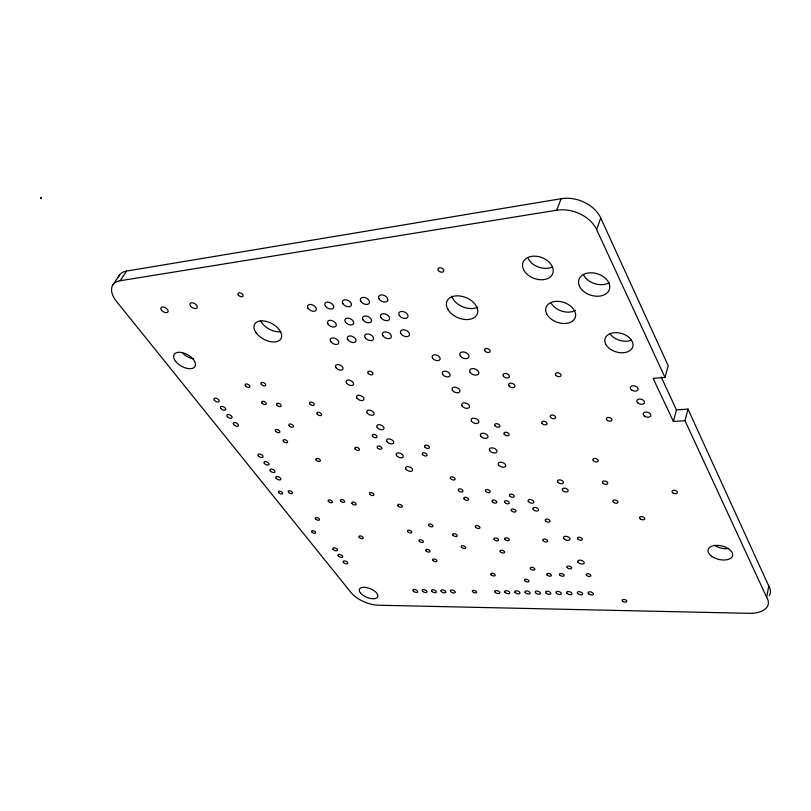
<?xml version="1.0" encoding="UTF-8"?>
<svg xmlns="http://www.w3.org/2000/svg" width="811" height="811" viewBox="0 0 811 811"><rect width="100%" height="100%" fill="white"/><g stroke="black" fill="none" stroke-linecap="round" stroke-linejoin="round"><path stroke-width="1.22" d="M40.753 197.783L41.331 198.066L40.651 197.712M766.659 597.281L685.001 420.727L673.404 421.436L653.119 378.382L664.979 377.429L668.213 365.771L600.748 217.977A30.889 22.678 19.3 0 0 561.161 198.705L126.607 271.056L120.14 280.738A25.638 14.152 32 0 0 116.602 301.56L350.757 592.212A21.552 10.127 22.4 0 0 377.825 605.209L751.006 613.369A27.422 14.253 13.3 0 0 766.659 597.281L768.747 586.029L687.992 409.109L676.455 409.869L661.168 376.983M685.001 420.727L687.992 409.109M673.404 421.436L676.455 409.869M664.979 377.429L596.622 229.614L600.748 217.977M120.14 280.738L556.691 210.221L561.161 198.705M113.064 284.641L119.531 275M40.976 198.107L40.601 197.742M280.738 331.77A14.933 8.86 28.7 0 1 260.534 320.649M477.791 307.176A16.301 10.867 23.2 0 1 462.605 306.751A16.301 10.867 23.2 0 1 451.646 296.147M609.162 282.694A15.906 11.242 17.4 0 1 583.616 274.929M556.691 210.221A31.142 22.617 19.4 0 1 596.622 229.614M768.747 586.029A27.25 14.345 13.1 0 1 769.274 595.568M118.315 277.534A25.465 14.233 32.2 0 1 118.629 276.642M119.035 275.791A25.465 14.233 32.2 0 1 126.607 271.056M552.534 266.88A15.754 11.151 20.4 0 1 528.225 258.658M575.557 310.339A15.328 10.492 18.9 0 1 550.973 302.777M728.592 548.581A12.53 6.924 13.3 0 1 714.359 545.195M631.08 340.255A14.314 9.651 16.1 0 1 609.963 333.574M193.586 358.888A11.962 6.559 29.8 0 1 182.201 352.704M407.69 531.59A2.332 1.206 22 0 0 411.512 532.776A2.332 1.206 22 0 0 409.748 530.323A2.332 1.206 22 0 0 407.69 531.59M288.503 492.297A2.311 1.176 25.2 0 0 292.224 493.453A2.311 1.176 25.2 0 0 290.247 490.949A2.311 1.176 25.2 0 0 288.503 492.297M447.865 309.315A16.423 10.827 23.1 0 0 474.942 317.081A16.423 10.827 23.1 0 0 463.446 296.714A16.423 10.827 23.1 0 0 447.865 309.315M308.109 308.352A4.805 2.95 28.1 0 0 315.834 310.572A4.805 2.95 28.1 0 0 311.85 304.662A4.805 2.95 28.1 0 0 308.109 308.352M398.029 505.821A2.392 1.267 22.5 0 0 401.942 507.027A2.392 1.267 22.5 0 0 400.117 504.452A2.392 1.267 22.5 0 0 398.029 505.821M500.275 551.652A2.392 1.247 19.6 0 0 504.219 552.879A2.392 1.247 19.6 0 0 502.607 550.416A2.392 1.247 19.6 0 0 500.275 551.652M256.124 332.743A15.034 8.809 28.6 0 0 280.099 339.839A15.034 8.809 28.6 0 0 267.235 321.673A15.034 8.809 28.6 0 0 256.124 332.743M428.725 525.457A2.372 1.247 21.6 0 0 432.628 526.653A2.372 1.247 21.6 0 0 430.874 524.149A2.372 1.247 21.6 0 0 428.725 525.457M425.907 550.74A2.301 1.176 21.4 0 0 429.688 551.926A2.301 1.176 21.4 0 0 427.985 549.534A2.301 1.176 21.4 0 0 425.907 550.74M523.653 269.769A15.875 11.121 20.5 0 0 550.04 277.139A15.875 11.121 20.5 0 0 539.944 256.945A15.875 11.121 20.5 0 0 523.653 269.769M278.7 492.652A2.301 1.156 25.4 0 0 282.39 493.798A2.301 1.156 25.4 0 0 280.413 491.314A2.301 1.156 25.4 0 0 278.7 492.652M432.821 560.36A2.291 1.156 21.2 0 0 436.582 561.536A2.291 1.156 21.2 0 0 434.899 559.184A2.291 1.156 21.2 0 0 432.821 560.36M579.47 286.232A16.027 11.212 17.6 0 0 606.192 293.704A16.027 11.212 17.6 0 0 596.784 273.611A16.027 11.212 17.6 0 0 579.47 286.232M315.57 518.949A2.271 1.135 24.2 0 0 319.24 520.094A2.271 1.135 24.2 0 0 317.354 517.682A2.271 1.135 24.2 0 0 315.57 518.949M530.445 568.683A2.392 1.237 18.7 0 0 534.398 569.91A2.392 1.237 18.7 0 0 532.847 567.487A2.392 1.237 18.7 0 0 530.445 568.683M546.715 313.918A15.45 10.462 18.9 0 0 572.404 321.197A15.45 10.462 18.9 0 0 562.885 302.158A15.45 10.462 18.9 0 0 546.715 313.918M545.479 520.672A2.534 1.389 18.4 0 0 549.665 521.949A2.534 1.389 18.4 0 0 548.054 519.273A2.534 1.389 18.4 0 0 545.479 520.672M289.223 425.765A2.494 1.358 26.2 0 0 293.227 426.981A2.494 1.358 26.2 0 0 291.108 424.143A2.494 1.358 26.2 0 0 289.223 425.765M441.133 591.32A2.585 1.257 20.8 0 0 445.381 592.659A2.585 1.257 20.8 0 0 443.495 590.073A2.585 1.257 20.8 0 0 441.133 591.32M369.725 494.122A2.392 1.267 23.3 0 0 373.628 495.318A2.392 1.267 23.3 0 0 371.742 492.723A2.392 1.267 23.3 0 0 369.725 494.122M504.675 502.344A2.524 1.399 19.7 0 0 508.852 503.611A2.524 1.399 19.7 0 0 507.149 500.894A2.524 1.399 19.7 0 0 504.675 502.344M622.96 601.397A2.433 1.237 16.4 0 0 626.812 601.468A2.433 1.237 16.4 0 0 623.689 599.38A2.433 1.237 16.4 0 0 622.96 601.397M461.439 547.141A2.362 1.216 20.6 0 0 465.321 548.348A2.362 1.216 20.6 0 0 463.649 545.904A2.362 1.216 20.6 0 0 461.439 547.141M377.409 447.733A2.524 1.409 23.7 0 0 381.535 448.98A2.524 1.409 23.7 0 0 379.558 446.141A2.524 1.409 23.7 0 0 377.409 447.733M452.933 535.169A2.382 1.247 20.9 0 0 456.846 536.375A2.382 1.247 20.9 0 0 455.143 533.881A2.382 1.247 20.9 0 0 452.933 535.169M405.905 469.093A3.751 2.068 22.6 0 0 412.049 470.958A3.751 2.068 22.6 0 0 409.21 466.822A3.751 2.068 22.6 0 0 405.905 469.093M485.576 491.162A2.534 1.409 20.3 0 0 489.753 492.429A2.534 1.409 20.3 0 0 488.009 489.682A2.534 1.409 20.3 0 0 485.576 491.162M555.586 374.935A2.93 1.865 18.6 0 0 560.442 376.324A2.93 1.865 18.6 0 0 558.607 372.878A2.93 1.865 18.6 0 0 555.586 374.935M335.967 367.657A4.045 2.392 26 0 0 342.526 369.573A4.045 2.392 26 0 0 339.241 364.778A4.045 2.392 26 0 0 335.967 367.657M672.907 492.906A2.788 1.622 14.5 0 0 677.398 492.774A2.788 1.622 14.5 0 0 673.89 490.27A2.788 1.622 14.5 0 0 672.907 492.906M283.414 441.356A2.443 1.308 26 0 0 287.337 442.553A2.443 1.308 26 0 0 285.249 439.805A2.443 1.308 26 0 0 283.414 441.356M214.388 400.269A2.909 1.551 28.2 0 0 218.99 401.658A2.909 1.551 28.2 0 0 216.355 398.313A2.909 1.551 28.2 0 0 214.388 400.269M317.192 414.086A2.555 1.429 25.7 0 0 321.308 415.313A2.555 1.429 25.7 0 0 319.199 412.393A2.555 1.429 25.7 0 0 317.192 414.086M543.056 540.521A2.474 1.328 18.4 0 0 547.161 541.778A2.474 1.328 18.4 0 0 545.58 539.214A2.474 1.328 18.4 0 0 543.056 540.521M276.166 478.318A2.727 1.389 25.6 0 0 280.545 479.666A2.727 1.389 25.6 0 0 278.203 476.686A2.727 1.389 25.6 0 0 276.166 478.318M372.573 436.196A2.545 1.429 24 0 0 376.73 437.443A2.545 1.429 24 0 0 374.733 434.564A2.545 1.429 24 0 0 372.573 436.196M475.53 527.059A2.423 1.287 20.3 0 0 479.534 528.285A2.423 1.287 20.3 0 0 477.841 525.731A2.423 1.287 20.3 0 0 475.53 527.059M270.306 470.907A2.747 1.409 25.8 0 0 274.706 472.266A2.747 1.409 25.8 0 0 272.324 469.255A2.747 1.409 25.8 0 0 270.306 470.907M640.406 519.02A2.676 1.5 15.6 0 0 644.674 518.939A2.676 1.5 15.6 0 0 641.258 516.556A2.676 1.5 15.6 0 0 640.406 519.02M602.614 482.748A2.707 1.571 16.7 0 0 607.115 484.086A2.707 1.571 16.7 0 0 605.523 481.156A2.707 1.571 16.7 0 0 602.614 482.748M264.366 463.426A2.757 1.419 26.1 0 0 268.796 464.784A2.757 1.419 26.1 0 0 266.383 461.743A2.757 1.419 26.1 0 0 264.366 463.426M311.85 532.016A2.23 1.095 24.2 0 0 315.449 533.141A2.23 1.095 24.2 0 0 313.593 530.81A2.23 1.095 24.2 0 0 311.85 532.016M613.745 502.496A2.676 1.521 16.4 0 0 617.982 502.384A2.676 1.521 16.4 0 0 614.525 499.981A2.676 1.521 16.4 0 0 613.745 502.496M258.364 455.853A2.778 1.44 26.3 0 0 262.815 457.211A2.778 1.44 26.3 0 0 260.382 454.14A2.778 1.44 26.3 0 0 258.364 455.853M472.539 591.584A2.251 1.115 20.1 0 0 476.26 592.76A2.251 1.115 20.1 0 0 474.678 590.509A2.251 1.115 20.1 0 0 472.539 591.584M462.057 405.865A4.096 2.463 21.7 0 0 468.809 407.852A4.096 2.463 21.7 0 0 465.909 403.108A4.096 2.463 21.7 0 0 462.057 405.865M431.746 591.178A2.575 1.247 21.1 0 0 435.963 592.517A2.575 1.247 21.1 0 0 434.078 589.942A2.575 1.247 21.1 0 0 431.746 591.178M504.168 434.149A2.707 1.612 20.1 0 0 508.649 435.466A2.707 1.612 20.1 0 0 506.824 432.405A2.707 1.612 20.1 0 0 504.168 434.149M346.601 383.086A3.994 2.342 25.5 0 0 353.099 385.002A3.994 2.342 25.5 0 0 349.886 380.308A3.994 2.342 25.5 0 0 346.601 383.086M442.593 374.368A4.187 2.585 22.7 0 0 449.487 376.365A4.187 2.585 22.7 0 0 446.455 371.408A4.187 2.585 22.7 0 0 442.593 374.368M498.501 464.865A3.933 2.261 20 0 0 505 466.812A3.933 2.261 20 0 0 502.344 462.463A3.933 2.261 20 0 0 498.501 464.865M631.668 390.01A3.994 2.555 15.6 0 0 638.054 389.533A3.994 2.555 15.6 0 0 632.915 385.762A3.994 2.555 15.6 0 0 631.668 390.01M638.125 403.189A3.964 2.504 15.3 0 0 644.471 402.753A3.964 2.504 15.3 0 0 639.392 399.042A3.964 2.504 15.3 0 0 638.125 403.189M644.471 416.124A3.933 2.453 15.1 0 0 650.777 415.729A3.933 2.453 15.1 0 0 645.749 412.069A3.933 2.453 15.1 0 0 644.471 416.124M400.928 333.686A4.836 3.041 24.7 0 0 408.835 335.957A4.836 3.041 24.7 0 0 405.176 330.077A4.836 3.041 24.7 0 0 400.928 333.686M382.914 335.724A4.795 2.991 25.3 0 0 390.73 337.974A4.795 2.991 25.3 0 0 387.029 332.155A4.795 2.991 25.3 0 0 382.914 335.724M365.214 337.721A4.754 2.93 25.8 0 0 372.948 339.951A4.754 2.93 25.8 0 0 369.218 334.193A4.754 2.93 25.8 0 0 365.214 337.721M347.828 339.677A4.714 2.879 26.3 0 0 355.482 341.897A4.714 2.879 26.3 0 0 351.71 336.19A4.714 2.879 26.3 0 0 347.828 339.677M330.746 341.613A4.684 2.828 26.7 0 0 338.319 343.803A4.684 2.828 26.7 0 0 334.507 338.167A4.684 2.828 26.7 0 0 330.746 341.613M399.296 315.438A4.917 3.143 25.1 0 0 407.335 317.73A4.917 3.143 25.1 0 0 403.614 311.677A4.917 3.143 25.1 0 0 399.296 315.438M381.008 317.669A4.876 3.082 25.7 0 0 388.956 319.94A4.876 3.082 25.7 0 0 385.184 313.958A4.876 3.082 25.7 0 0 381.008 317.669M363.044 319.869A4.836 3.021 26.2 0 0 370.901 322.119A4.836 3.021 26.2 0 0 367.099 316.189A4.836 3.021 26.2 0 0 363.044 319.869M345.395 322.018A4.795 2.97 26.7 0 0 353.17 324.248A4.795 2.97 26.7 0 0 349.328 318.388A4.795 2.97 26.7 0 0 345.395 322.018M490.959 574.593A2.321 1.176 19.7 0 0 494.791 575.79A2.321 1.176 19.7 0 0 493.21 573.438A2.321 1.176 19.7 0 0 490.959 574.593M355.106 449.01A2.494 1.369 24.2 0 0 359.161 450.237A2.494 1.369 24.2 0 0 357.175 447.439A2.494 1.369 24.2 0 0 355.106 449.01M450.602 591.452A2.595 1.267 20.6 0 0 454.87 592.8A2.595 1.267 20.6 0 0 453.004 590.205A2.595 1.267 20.6 0 0 450.602 591.452M606.527 419.469A2.879 1.784 16.5 0 0 611.312 420.858A2.879 1.784 16.5 0 0 609.629 417.594A2.879 1.784 16.5 0 0 606.527 419.469M524.626 580.554A2.352 1.196 18.9 0 0 528.508 581.771A2.352 1.196 18.9 0 0 526.978 579.409A2.352 1.196 18.9 0 0 524.626 580.554M352.045 503.56A2.342 1.216 23.6 0 0 355.867 504.736A2.342 1.216 23.6 0 0 353.981 502.212A2.342 1.216 23.6 0 0 352.045 503.56M343.408 562.408A2.545 1.227 23.2 0 0 347.544 563.716A2.545 1.227 23.2 0 0 345.486 561.1A2.545 1.227 23.2 0 0 343.408 562.408M422.521 454.474A2.555 1.44 22.4 0 0 426.718 455.731A2.555 1.44 22.4 0 0 424.822 452.883A2.555 1.44 22.4 0 0 422.521 454.474M509.622 495.774A2.555 1.419 19.5 0 0 513.839 497.052A2.555 1.419 19.5 0 0 512.136 494.304A2.555 1.419 19.5 0 0 509.622 495.774M450.551 478.49A2.524 1.409 21.4 0 0 454.707 479.747A2.524 1.409 21.4 0 0 452.893 476.98A2.524 1.409 21.4 0 0 450.551 478.49M438.295 270.316A3.062 2.068 24.7 0 0 443.323 271.715A3.062 2.068 24.7 0 0 441.093 267.823A3.062 2.068 24.7 0 0 438.295 270.316M338.268 555.92A2.555 1.237 23.4 0 0 342.424 557.228A2.555 1.237 23.4 0 0 340.346 554.592A2.555 1.237 23.4 0 0 338.268 555.92M424.782 446.912A2.575 1.47 22.4 0 0 429.019 448.179A2.575 1.47 22.4 0 0 427.103 445.28A2.575 1.47 22.4 0 0 424.782 446.912M432.527 358.067A4.237 2.646 23.3 0 0 439.491 360.084A4.237 2.646 23.3 0 0 436.389 355.015A4.237 2.646 23.3 0 0 432.527 358.067M422.44 591.047A2.565 1.237 21.3 0 0 426.647 592.375A2.565 1.237 21.3 0 0 424.741 589.81A2.565 1.237 21.3 0 0 422.44 591.047M504.898 539.305A2.433 1.287 19.5 0 0 508.923 540.542A2.433 1.287 19.5 0 0 507.28 538.007A2.433 1.287 19.5 0 0 504.898 539.305M161.531 310.207A4.065 2.271 31.2 0 0 167.836 312.053A4.065 2.271 31.2 0 0 164.035 307.136A4.065 2.271 31.2 0 0 161.531 310.207M559.681 574.867A2.413 1.247 18 0 0 563.665 576.104A2.413 1.247 18 0 0 562.165 573.671A2.413 1.247 18 0 0 559.681 574.867M190.575 306.102A4.116 2.352 30.8 0 0 197.012 307.977A4.116 2.352 30.8 0 0 193.241 302.969A4.116 2.352 30.8 0 0 190.575 306.102M504.918 592.162A2.676 1.338 19.3 0 0 509.328 593.551A2.676 1.338 19.3 0 0 507.534 590.884A2.676 1.338 19.3 0 0 504.918 592.162M577.473 593.206A2.788 1.419 17.5 0 0 582.075 594.635A2.788 1.419 17.5 0 0 580.382 591.888A2.788 1.419 17.5 0 0 577.473 593.206M566.798 593.054A2.768 1.409 17.8 0 0 571.38 594.483A2.768 1.409 17.8 0 0 569.677 591.736A2.768 1.409 17.8 0 0 566.798 593.054M525.153 592.446A2.707 1.358 18.8 0 0 529.624 593.855A2.707 1.358 18.8 0 0 527.849 591.158A2.707 1.358 18.8 0 0 525.153 592.446M556.234 592.902A2.757 1.399 18 0 0 560.786 594.321A2.757 1.399 18 0 0 559.063 591.594A2.757 1.399 18 0 0 556.234 592.902M545.773 592.75A2.737 1.379 18.3 0 0 550.304 594.159A2.737 1.379 18.3 0 0 548.56 591.442A2.737 1.379 18.3 0 0 545.773 592.75M535.412 592.598A2.717 1.369 18.6 0 0 539.913 594.007A2.717 1.369 18.6 0 0 538.159 591.3A2.717 1.369 18.6 0 0 535.412 592.598M458.458 490.473A2.504 1.379 21 0 0 462.584 491.719A2.504 1.379 21 0 0 460.8 489.013A2.504 1.379 21 0 0 458.458 490.473M514.985 592.304A2.686 1.348 19.1 0 0 519.425 593.703A2.686 1.348 19.1 0 0 517.641 591.016A2.686 1.348 19.1 0 0 514.985 592.304M494.943 592.02A2.666 1.328 19.6 0 0 499.333 593.399A2.666 1.328 19.6 0 0 497.518 590.743A2.666 1.328 19.6 0 0 494.943 592.02M328.414 501.38A2.332 1.196 24.2 0 0 332.186 502.556A2.332 1.196 24.2 0 0 330.27 500.042A2.332 1.196 24.2 0 0 328.414 501.38M464.034 498.897A2.484 1.358 20.8 0 0 468.129 500.144A2.484 1.358 20.8 0 0 466.366 497.467A2.484 1.358 20.8 0 0 464.034 498.897M494.142 539.416A2.413 1.277 19.8 0 0 498.136 540.643A2.413 1.277 19.8 0 0 496.484 538.129A2.413 1.277 19.8 0 0 494.142 539.416M546.928 574.786A2.392 1.237 18.3 0 0 550.882 576.013A2.392 1.237 18.3 0 0 549.361 573.6A2.392 1.237 18.3 0 0 546.928 574.786M484.826 350.768A2.899 1.855 21.5 0 0 489.631 352.136A2.899 1.855 21.5 0 0 487.624 348.649A2.899 1.855 21.5 0 0 484.826 350.768M494.933 425.593A2.717 1.622 20.4 0 0 499.424 426.921A2.717 1.622 20.4 0 0 497.579 423.829A2.717 1.622 20.4 0 0 494.933 425.593M593.105 460.293A2.757 1.632 17 0 0 597.677 461.641A2.757 1.632 17 0 0 596.034 458.61A2.757 1.632 17 0 0 593.105 460.293M541.93 423.2A2.778 1.693 18.9 0 0 546.553 424.548A2.778 1.693 18.9 0 0 544.769 421.385A2.778 1.693 18.9 0 0 541.93 423.2M316.199 460.05A2.423 1.298 25 0 0 320.122 461.246A2.423 1.298 25 0 0 318.105 458.56A2.423 1.298 25 0 0 316.199 460.05M511.376 510.595A2.514 1.379 19.4 0 0 515.532 511.853A2.514 1.379 19.4 0 0 513.85 509.176A2.514 1.379 19.4 0 0 511.376 510.595M577.979 562.084A3.345 1.764 17.4 0 0 583.514 563.787A3.345 1.764 17.4 0 0 581.487 560.391A3.345 1.764 17.4 0 0 577.979 562.084M342.972 303.77A4.876 3.062 27.2 0 0 350.869 306.021A4.876 3.062 27.2 0 0 346.956 299.989A4.876 3.062 27.2 0 0 342.972 303.77M325.383 306.082A4.836 3.001 27.6 0 0 333.189 308.322A4.836 3.001 27.6 0 0 329.246 302.351A4.836 3.001 27.6 0 0 325.383 306.082M480.67 436.004A4.004 2.362 20.8 0 0 487.289 437.97A4.004 2.362 20.8 0 0 484.522 433.429A4.004 2.362 20.8 0 0 480.67 436.004M360.378 592.871A9.914 4.653 22.4 0 0 376.547 598.082A9.914 4.653 22.4 0 0 368.772 588.147A9.914 4.653 22.4 0 0 360.378 592.871M711.784 556.336A12.611 6.883 13.5 0 0 732.374 556.346A12.611 6.883 13.5 0 0 716.914 545.377A12.611 6.883 13.5 0 0 711.784 556.336M605.624 343.915A14.426 9.61 16.2 0 0 629.65 350.757A14.426 9.61 16.2 0 0 621.5 333.443A14.426 9.61 16.2 0 0 605.624 343.915M175.663 361.422A12.033 6.518 29.6 0 0 194.528 367.099A12.033 6.518 29.6 0 0 183.448 352.957A12.033 6.518 29.6 0 0 175.663 361.422M233.68 424.619A2.849 1.5 27.4 0 0 238.211 425.998A2.849 1.5 27.4 0 0 235.666 422.764A2.849 1.5 27.4 0 0 233.68 424.619M227.323 416.601A2.869 1.521 27.6 0 0 231.885 417.979A2.869 1.521 27.6 0 0 229.31 414.715A2.869 1.521 27.6 0 0 227.323 416.601M220.896 408.48A2.889 1.531 27.9 0 0 225.478 409.869A2.889 1.531 27.9 0 0 222.863 406.564A2.889 1.531 27.9 0 0 220.896 408.48M333.078 549.361A2.575 1.247 23.5 0 0 337.254 550.679A2.575 1.247 23.5 0 0 335.146 548.013A2.575 1.247 23.5 0 0 333.078 549.361M275.679 431.259A2.463 1.318 26.4 0 0 279.633 432.456A2.463 1.318 26.4 0 0 277.514 429.678A2.463 1.318 26.4 0 0 275.679 431.259M262.024 403.047A2.524 1.389 27.2 0 0 266.069 404.263A2.524 1.389 27.2 0 0 263.859 401.354A2.524 1.389 27.2 0 0 262.024 403.047M550.395 417.016A2.808 1.723 18.6 0 0 555.059 418.375A2.808 1.723 18.6 0 0 553.284 415.161A2.808 1.723 18.6 0 0 550.395 417.016M359.192 537.277A2.261 1.135 23.1 0 0 362.882 538.433A2.261 1.135 23.1 0 0 361.077 536.061A2.261 1.135 23.1 0 0 359.192 537.277M276.896 405.084A2.534 1.399 26.8 0 0 280.961 406.301A2.534 1.399 26.8 0 0 278.781 403.381A2.534 1.399 26.8 0 0 276.896 405.084M238.373 295.072A2.808 1.673 30.1 0 0 242.824 296.35A2.808 1.673 30.1 0 0 240.33 292.883A2.808 1.673 30.1 0 0 238.373 295.072M245.54 385.854A2.565 1.409 27.9 0 0 249.616 387.07A2.565 1.409 27.9 0 0 247.355 384.09A2.565 1.409 27.9 0 0 245.54 385.854M567.082 567.447A2.443 1.277 17.8 0 0 571.116 568.693A2.443 1.277 17.8 0 0 569.616 566.23A2.443 1.277 17.8 0 0 567.082 567.447M577.625 538.737A2.534 1.369 17.5 0 0 581.811 540.014A2.534 1.369 17.5 0 0 580.27 537.389A2.534 1.369 17.5 0 0 577.625 538.737M419.267 541.14A2.321 1.186 21.7 0 0 423.068 542.326A2.321 1.186 21.7 0 0 421.335 539.903A2.321 1.186 21.7 0 0 419.267 541.14M368.133 373.232A2.717 1.622 25.1 0 0 372.553 374.52A2.717 1.622 25.1 0 0 370.414 371.316A2.717 1.622 25.1 0 0 368.133 373.232M309.832 403.949A2.575 1.45 26.1 0 0 313.979 405.186A2.575 1.45 26.1 0 0 311.84 402.226A2.575 1.45 26.1 0 0 309.832 403.949M586.312 575.09A2.443 1.277 17.3 0 0 590.367 576.337A2.443 1.277 17.3 0 0 588.898 573.884A2.443 1.277 17.3 0 0 586.312 575.09M261.335 384.363A2.585 1.44 27.6 0 0 265.461 385.59A2.585 1.44 27.6 0 0 263.21 382.579A2.585 1.44 27.6 0 0 261.335 384.363M340.661 501.005A2.342 1.206 23.9 0 0 344.462 502.181A2.342 1.206 23.9 0 0 342.566 499.657A2.342 1.206 23.9 0 0 340.661 501.005M492.267 501.634A2.514 1.389 20 0 0 496.423 502.891A2.514 1.389 20 0 0 494.71 500.194A2.514 1.389 20 0 0 492.267 501.634M452.426 390.294A4.136 2.524 22.2 0 0 459.249 392.281A4.136 2.524 22.2 0 0 456.289 387.435A4.136 2.524 22.2 0 0 452.426 390.294M471.465 421.102A4.055 2.413 21.2 0 0 478.155 423.068A4.055 2.413 21.2 0 0 475.317 418.435A4.055 2.413 21.2 0 0 471.465 421.102M489.682 450.592A3.964 2.311 20.4 0 0 496.241 452.538A3.964 2.311 20.4 0 0 493.524 448.108A3.964 2.311 20.4 0 0 489.682 450.592M396.528 455.498A3.781 2.109 23 0 0 402.722 457.363A3.781 2.109 23 0 0 399.833 453.136A3.781 2.109 23 0 0 396.528 455.498M386.959 441.61A3.822 2.159 23.5 0 0 393.213 443.485A3.822 2.159 23.5 0 0 390.263 439.177A3.822 2.159 23.5 0 0 386.959 441.61M377.186 427.438A3.862 2.2 23.9 0 0 383.491 429.323A3.862 2.2 23.9 0 0 380.481 424.923A3.862 2.2 23.9 0 0 377.186 427.438M367.211 412.961A3.913 2.251 24.4 0 0 373.577 414.867A3.913 2.251 24.4 0 0 370.505 410.366A3.913 2.251 24.4 0 0 367.211 412.961M357.012 398.181A3.954 2.291 24.9 0 0 363.45 400.087A3.954 2.291 24.9 0 0 360.307 395.494A3.954 2.291 24.9 0 0 357.012 398.181M328.07 324.136A4.754 2.909 27.2 0 0 335.754 326.346A4.754 2.909 27.2 0 0 331.881 320.548A4.754 2.909 27.2 0 0 328.07 324.136M379.122 299.026A4.957 3.183 26.2 0 0 387.192 301.307A4.957 3.183 26.2 0 0 383.36 295.143A4.957 3.183 26.2 0 0 379.122 299.026M360.875 301.418A4.917 3.122 26.7 0 0 368.863 303.689A4.917 3.122 26.7 0 0 364.991 297.596A4.917 3.122 26.7 0 0 360.875 301.418M413.225 590.915A2.545 1.227 21.5 0 0 417.401 592.243A2.545 1.227 21.5 0 0 415.485 589.688A2.545 1.227 21.5 0 0 413.225 590.915M589.06 594.159A2.808 1.429 17.2 0 0 593.449 594.23A2.808 1.429 17.2 0 0 589.81 591.797A2.808 1.429 17.2 0 0 589.06 594.159M533.121 509.308A2.97 1.642 18.8 0 0 538.038 510.798A2.97 1.642 18.8 0 0 536.122 507.635A2.97 1.642 18.8 0 0 533.121 509.308M528.306 501.441A2.991 1.663 19 0 0 533.253 502.932A2.991 1.663 19 0 0 531.306 499.728A2.991 1.663 19 0 0 528.306 501.441M562.449 490.148A3.072 1.754 17.9 0 0 567.548 491.679A3.072 1.754 17.9 0 0 565.642 488.364A3.072 1.754 17.9 0 0 562.449 490.148M557.664 481.906A3.092 1.774 18.1 0 0 562.793 483.437A3.092 1.774 18.1 0 0 560.857 480.082A3.092 1.774 18.1 0 0 557.664 481.906M503.307 375.98A3.335 2.098 20.6 0 0 508.821 377.571A3.335 2.098 20.6 0 0 506.581 373.638A3.335 2.098 20.6 0 0 503.307 375.98M508.862 385.63A3.315 2.068 20.3 0 0 514.346 387.222A3.315 2.068 20.3 0 0 512.136 383.339A3.315 2.068 20.3 0 0 508.862 385.63M470.086 372.239A4.785 2.991 21.8 0 0 477.993 374.52A4.785 2.991 21.8 0 0 474.648 368.843A4.785 2.991 21.8 0 0 470.086 372.239M460.212 355.705A4.846 3.062 22.3 0 0 468.2 358.006A4.846 3.062 22.3 0 0 464.774 352.197A4.846 3.062 22.3 0 0 460.212 355.705M563.706 538.372A3.396 1.835 17.8 0 0 569.332 540.085A3.396 1.835 17.8 0 0 567.234 536.558A3.396 1.835 17.8 0 0 563.706 538.372"/></g></svg>
